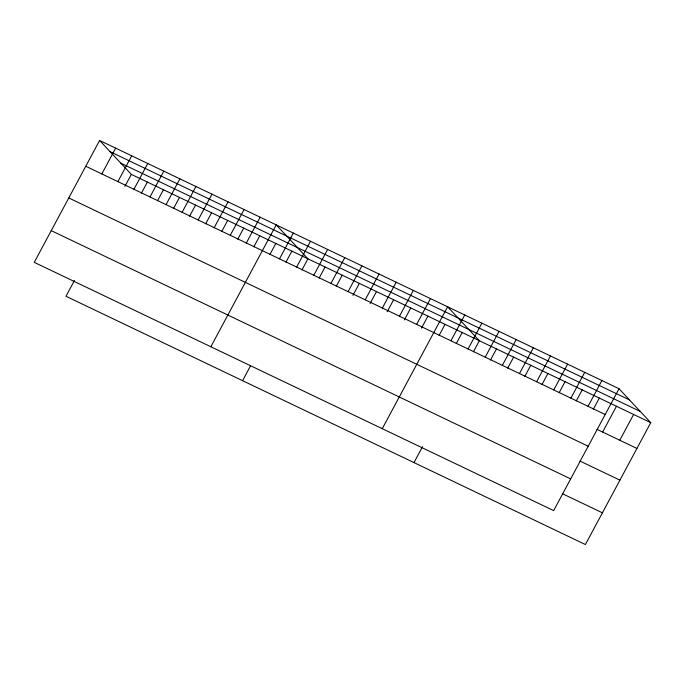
<?xml version="1.0" encoding="UTF-8"?>
<svg xmlns="http://www.w3.org/2000/svg" width="685" height="685" viewBox="0 0 685 685"><rect width="100%" height="100%" fill="white"/><g stroke="black" fill="none" stroke-linecap="round" stroke-linejoin="round"><path stroke-width="1.03" d="M99.599 140.468L34.25 262.346L553.668 510.608L619.026 388.729L99.599 140.468L131.332 174.392L650.75 422.654L585.401 544.532L65.974 296.271L74.477 280.413M101.825 173.93L115.654 148.14M117.88 181.602L131.708 155.812M124.91 186.371L131.332 174.392M133.935 189.274L147.763 163.492M141.452 193.119L147.386 182.064M149.989 196.955L163.818 171.164M157.507 200.791L163.441 189.745M166.044 204.627L179.872 178.836M173.57 208.463L179.496 197.417M182.099 212.299L195.927 186.508M189.625 216.143L195.55 205.089M198.153 219.971L211.982 194.18M205.68 223.815L211.605 212.761M214.208 227.643L228.036 201.861M221.734 231.487L227.66 220.433M230.263 235.315L244.091 209.533M237.789 239.159L243.714 228.105M246.326 242.995L260.146 217.205M253.844 246.831L259.769 235.786M210.852 346.756L276.201 224.877L307.933 258.802L302.008 269.856M269.899 254.503L275.824 243.458M279.514 258.861L293.343 233.071M285.953 262.184L291.878 251.13M296.656 267.047L310.485 241.266M242.584 380.68L250.582 365.756M313.798 275.242L327.627 249.451M319.15 278.05L325.075 266.996M330.941 283.436L344.769 257.646M336.284 286.236L342.209 275.19M348.083 291.63L361.911 265.84M352.938 295.355L359.351 283.376M365.225 299.816L379.053 274.034M370.071 303.549L376.493 291.57M382.367 308.01L396.187 282.229M387.213 311.735L393.635 299.765M399.501 316.205L413.329 290.414M404.356 319.929L410.777 307.959M416.643 324.399L430.471 298.609M421.498 328.124L427.919 316.153M382.264 428.682L447.613 306.803L479.337 340.728L473.412 351.782M439.136 335.393L445.062 324.339M450.927 340.779L464.755 314.997M456.27 343.587L462.204 332.533M468.069 348.973L481.897 323.192M413.988 462.606L422.491 446.748M485.211 357.168L499.04 331.377M490.554 359.976L496.479 348.922M502.353 365.362L516.173 339.572M507.696 368.162L513.622 357.116M519.487 373.556L533.315 347.766M524.838 376.356L530.764 365.302M536.629 381.742L550.457 355.96M541.981 384.55L547.906 373.496M553.771 389.936L567.6 364.155M559.123 392.745L565.048 381.691M570.913 398.131L584.742 372.34M576.256 400.93L582.19 389.885M588.055 406.325L601.884 380.535M593.398 409.125L599.324 398.079M602.637 432.055L616.466 406.265M619.779 440.249L633.608 414.459M110.071 151.668L629.489 399.92M120.86 163.201L640.278 411.454M85.771 166.258L605.197 414.519M596.926 429.324L636.922 448.444M68.774 197.965L588.192 446.226M579.921 461.031L619.916 480.151M51.255 230.639L570.673 478.892M562.411 493.705L602.406 512.825M619.026 388.729L650.75 422.654"/></g></svg>
